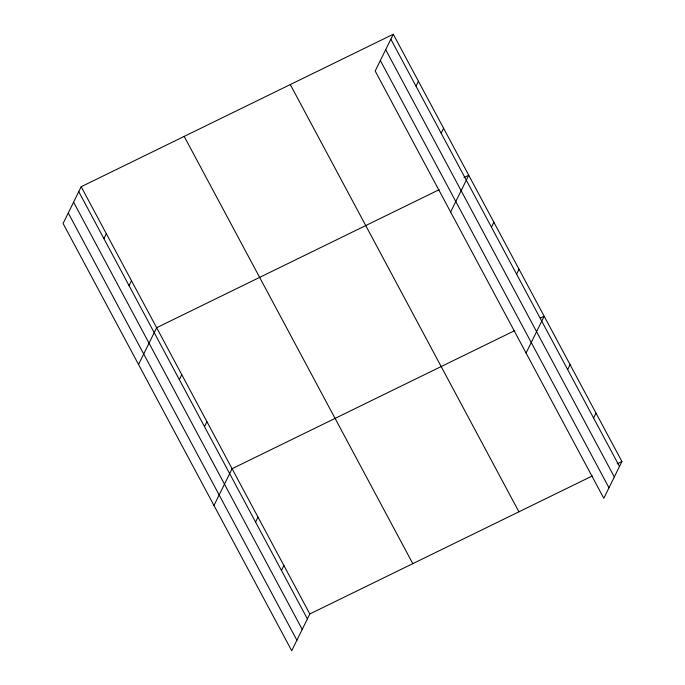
<?xml version="1.0" encoding="UTF-8"?>
<svg xmlns="http://www.w3.org/2000/svg" width="685" height="685" viewBox="0 0 685 685"><rect width="100%" height="100%" fill="white"/><g stroke="black" fill="none" stroke-linecap="round" stroke-linejoin="round"><path stroke-width="1.03" d="M393.284 34.25L375.183 71.034L603.81 498.286L621.903 461.502L393.284 34.25L81.19 186.714L63.097 223.498L291.716 650.75L309.817 613.965L592.345 475.938M103.914 238.654L106.338 233.713M129.063 285.654L131.486 280.713M138.541 364.497L156.642 327.713L439.171 189.685M179.359 379.644L181.79 374.704M204.507 426.644L206.939 421.703M416 86.182L418.432 81.25M213.985 505.487L232.087 468.703L514.615 330.675M441.157 133.181L443.58 128.241M255.565 522.064L257.997 517.124M450.627 212.025L468.728 175.24L463.959 177.569M281.475 570.485L283.907 565.545M491.453 227.18L493.876 222.24M516.601 274.171L519.024 269.239M526.071 353.015L544.173 316.23L540.362 318.097M567.659 369.592L570.083 364.651M593.57 418.013L595.993 413.072M617.142 463.831L621.903 461.502M390.852 39.191L619.48 466.434M385.689 49.697L614.308 476.948M380.355 60.528L608.982 487.771M290.294 84.563L518.913 511.815M184.188 136.401L412.807 563.652M81.19 186.714L309.817 613.965M78.766 191.654L307.385 618.906M73.595 202.161L302.213 629.412M68.26 212.992L296.888 640.244"/></g></svg>
